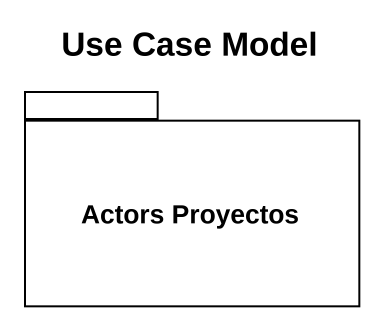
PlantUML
@startuml
title Use Case Model
package "Actors Proyectos" as Actors_Proyectos {
}
@enduml
